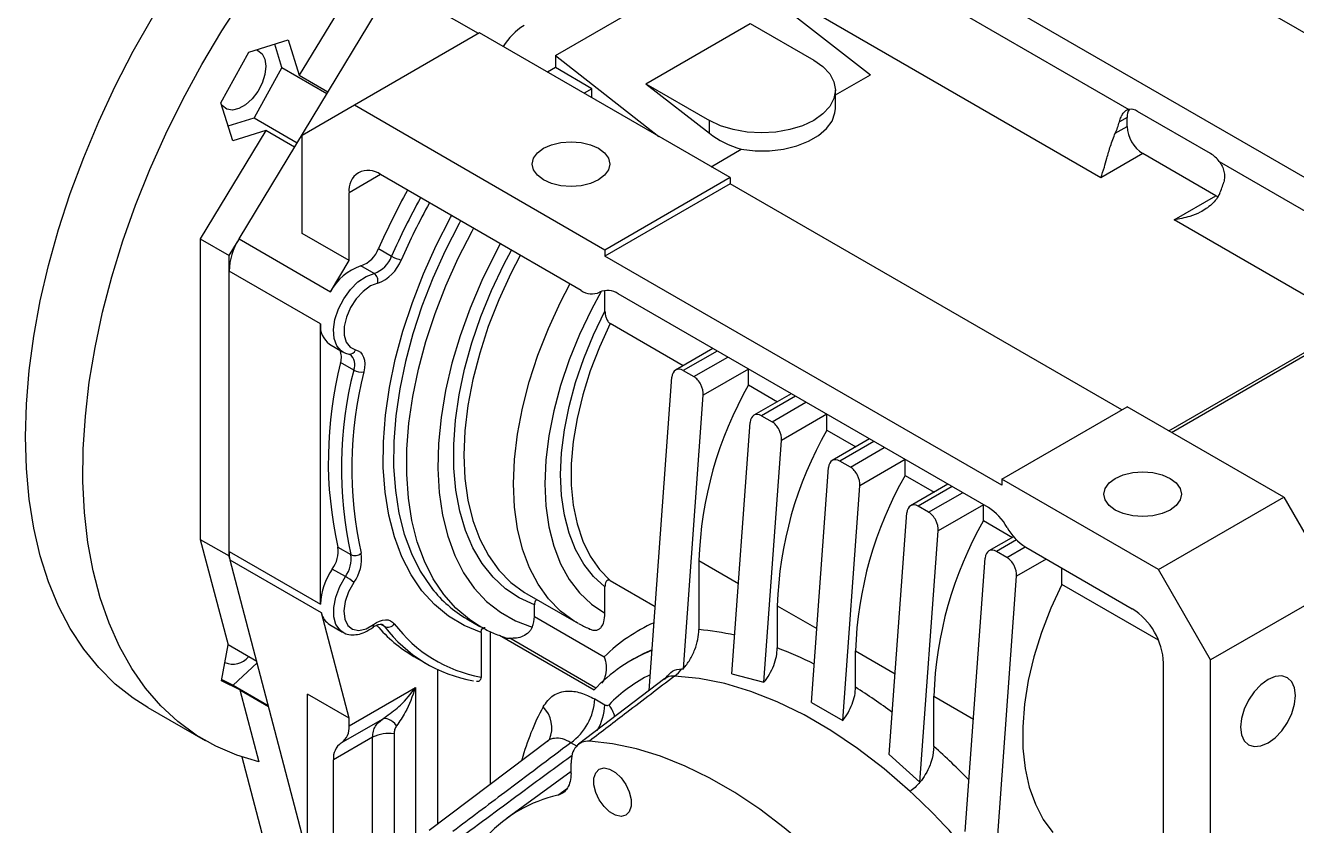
# Model space of a CAD drawing. Header units: millimetres. Extents: x 41 to 1868, y -696 to 319.
# Drawn here: x 86.78 to 95.39, y 230.29 to 235.71 of the extents above; entities that cross this region are included whole.
import ezdxf

# ---------------------------------------------------------------- set-up
doc = ezdxf.new("R2010")
doc.units = ezdxf.units.MM

msp = doc.modelspace()

# ---------------------------------------------------------------- linework, layer by layer
at = {"color": 7, "linetype": 'Continuous', "lineweight": 25}
for p, q in [((91.9271, 236.4861), (94.255, 235.1423)), ((89.1394, 236.2035), (88.6377, 235.3737)), ((97.036, 234.7411), (94.3843, 236.2719)), ((90.3715, 235.5064), (91.5029, 236.1596)), ((91.5029, 236.1596), (92.5054, 235.3767)), ((94.0661, 234.6798), (91.6796, 236.0575)), ((88.2293, 234.2651), (89.2722, 235.9899)), ((96.2228, 234.2308), (93.5358, 235.782)), ((90.9846, 235.3157), (91.6917, 235.7239)), ((91.6917, 235.7239), (92.1216, 235.4758)), ((88.2947, 235.5287), (88.5632, 235.6121)), ((88.5632, 235.6121), (88.6377, 235.3737)), ((89.8588, 235.6596), (89.0103, 235.1697)), ((91.5559, 234.6799), (89.8588, 235.6596)), ((88.1068, 235.1875), (88.2947, 235.5287)), ((88.52, 235.4258), (88.4708, 235.5834)), ((90.3715, 235.5064), (91.0729, 234.9587)), ((90.3715, 235.5064), (90.3715, 235.4248)), ((88.52, 235.4258), (88.3321, 235.0845)), ((88.52, 235.4258), (88.8247, 235.2499)), ((88.6377, 235.3737), (88.8319, 235.2616)), ((90.3715, 235.4248), (90.3185, 235.3942)), ((90.619, 235.2819), (90.3715, 235.4248)), ((92.268, 235.2396), (92.5054, 235.3767)), ((90.619, 235.2819), (90.566, 235.2513)), ((90.619, 235.2207), (90.619, 235.2819)), ((90.9846, 235.3157), (91.4145, 234.9801)), ((90.9846, 235.3157), (91.4145, 235.0676)), ((92.268, 235.1492), (92.268, 235.2717)), ((88.1873, 234.9297), (88.1068, 235.1875)), ((88.156, 235.0298), (88.3321, 235.0845)), ((88.3321, 235.0845), (88.6232, 234.9165)), ((89.0103, 235.1697), (88.6568, 234.9656)), ((90.7074, 234.19), (89.0103, 235.1697)), ((94.2429, 235.088), (94.1912, 235.0582)), ((94.2429, 235.0268), (94.2429, 235.088)), ((94.8086, 234.8431), (94.3136, 235.1289)), ((88.4114, 234.9993), (87.9673, 234.2648)), ((88.4114, 234.9993), (88.1873, 234.9297)), ((88.6055, 234.8872), (88.4114, 234.9993)), ((91.4145, 234.9801), (91.4145, 235.0676)), ((94.1632, 234.9807), (94.2429, 235.0268)), ((88.6568, 234.3016), (88.6568, 234.9656)), ((91.4272, 234.7542), (91.6307, 234.8717)), ((94.349, 234.8431), (94.0661, 234.6798)), ((94.8439, 234.5573), (94.349, 234.8431)), ((94.8672, 234.7889), (97.1067, 233.496)), ((90.5453, 233.9161), (89.1871, 234.7002)), ((91.5559, 234.6799), (90.7074, 234.19)), ((91.5559, 234.6799), (91.5559, 234.6391)), ((88.975, 234.1179), (88.975, 234.5777)), ((91.5559, 234.6391), (90.7074, 234.1492)), ((94.2075, 233.1083), (91.5559, 234.6391)), ((94.5611, 234.394), (94.8439, 234.5573)), ((94.8586, 234.55), (94.8439, 234.5573)), ((97.1067, 232.9245), (94.5611, 234.394)), ((87.9673, 234.2648), (87.9673, 232.2308)), ((87.9673, 234.2648), (88.1618, 234.1526)), ((88.1618, 234.1526), (88.2183, 234.2461)), ((88.2293, 234.2651), (88.848, 233.9079)), ((88.975, 234.1179), (88.6568, 234.3016)), ((88.1618, 232.1186), (88.1618, 234.1526)), ((89.1744, 234.1995), (89.2628, 234.1485)), ((90.7074, 234.19), (90.7074, 234.1492)), ((93.3944, 232.598), (90.7074, 234.1492)), ((88.848, 233.9079), (88.975, 234.1179)), ((89.1437, 234.0314), (89.0553, 234.0824)), ((88.7805, 233.6898), (88.1618, 234.0469)), ((88.1618, 232.1485), (88.1618, 234.0469)), ((90.7074, 233.776), (90.7074, 233.9163)), ((93.3039, 232.4461), (90.7978, 233.8928)), ((88.7805, 231.7913), (88.7805, 233.6898)), ((91.2367, 233.4067), (90.7427, 233.6918)), ((88.8426, 233.5524), (88.931, 233.5014)), ((94.5258, 232.9654), (95.551, 233.5572)), ((94.5435, 232.9552), (95.551, 233.5368)), ((91.4384, 233.5231), (91.1859, 233.3773)), ((89.006, 233.3769), (88.9176, 233.4279)), ((91.2377, 233.3734), (91.3084, 233.3326)), ((91.6796, 233.3836), (91.3729, 233.2066)), ((91.6796, 233.2761), (91.6796, 233.3836)), ((91.0068, 231.2071), (91.1608, 233.329)), ((91.2385, 231.3552), (91.3729, 233.2066)), ((91.6796, 233.2761), (91.8754, 233.1631)), ((91.9687, 233.2169), (91.7162, 233.0712)), ((93.3944, 232.6389), (94.2429, 233.1287)), ((95.3036, 232.5164), (94.2429, 233.1287)), ((91.5676, 231.3213), (91.6911, 233.0229)), ((91.768, 233.0673), (91.8387, 233.0265)), ((92.21, 233.0775), (91.9033, 232.9004)), ((92.21, 232.97), (92.21, 233.0775)), ((92.21, 232.97), (92.4058, 232.8569)), ((91.7844, 231.2631), (91.9033, 232.9004)), ((92.499, 232.9108), (92.2465, 232.765)), ((92.3691, 232.7203), (92.2984, 232.7611)), ((92.7403, 232.7713), (92.4336, 232.5943)), ((92.7403, 232.6638), (92.7403, 232.7713)), ((92.106, 231.1267), (92.2215, 232.7167)), ((92.3182, 231.0042), (92.4336, 232.5943)), ((92.7403, 232.6638), (92.9361, 232.5508)), ((93.0293, 232.6046), (92.7769, 232.4589)), ((93.3944, 232.6389), (93.3944, 232.598)), ((94.455, 232.0266), (93.3944, 232.6389)), ((94.455, 232.0266), (95.3036, 232.5164)), ((95.3036, 232.5164), (95.6571, 231.904)), ((92.8994, 232.4141), (92.8287, 232.455)), ((93.2706, 232.4652), (92.9639, 232.2881)), ((93.2706, 232.3577), (93.2706, 232.4652)), ((92.6329, 230.7732), (92.7518, 232.4106)), ((93.2706, 232.3577), (93.4664, 232.2446)), ((92.8404, 230.5866), (92.9639, 232.2881)), ((93.474, 232.249), (93.3072, 232.1527)), ((87.9673, 232.2308), (88.1553, 231.5158)), ((87.9673, 232.2308), (88.1618, 232.1186)), ((88.898, 232.1785), (88.9864, 232.1275)), ((93.5564, 232.1779), (94.2783, 231.7612)), ((88.1618, 232.1485), (88.7805, 231.7913)), ((88.1658, 232.1031), (88.1618, 232.1186)), ((88.7875, 231.7329), (88.1688, 232.0901)), ((88.6921, 230.1008), (88.1688, 232.0901)), ((91.3438, 232.0874), (91.3438, 231.62)), ((93.1477, 230.253), (93.2821, 232.1044)), ((93.4297, 232.108), (93.359, 232.1488)), ((88.9495, 231.9791), (88.8612, 232.0301)), ((93.801, 231.9264), (93.801, 232.0367)), ((94.8086, 231.4142), (94.455, 232.0266)), ((90.7074, 231.7306), (90.7074, 231.9091)), ((90.7427, 231.9525), (91.0481, 231.7762)), ((93.321, 229.5957), (93.4943, 231.982)), ((94.4555, 231.5485), (93.801, 231.9264)), ((95.6571, 231.904), (94.8086, 231.4142)), ((90.1774, 231.8632), (90.5133, 231.6693)), ((88.975, 231.0204), (88.7875, 231.7329)), ((90.2301, 231.7096), (90.2301, 231.7878)), ((91.8741, 231.7812), (91.8741, 231.4954)), ((88.8426, 231.6539), (88.931, 231.6029)), ((89.7726, 231.6927), (89.861, 231.6417)), ((90.2301, 231.7096), (90.703, 231.4366)), ((90.5265, 231.6618), (90.5133, 231.6693)), ((89.8684, 231.6002), (89.8684, 231.2988)), ((89.9923, 231.5815), (90.6334, 231.2114)), ((88.1117, 231.2728), (88.1553, 231.5158)), ((88.3493, 231.4038), (88.1553, 231.5158)), ((92.4044, 231.2295), (92.4044, 231.4751)), ((88.1895, 231.2435), (88.3518, 231.3945)), ((89.4135, 231.4381), (89.5019, 231.3871)), ((90.9033, 231.4216), (90.8856, 231.4114)), ((94.4904, 228.6617), (94.4904, 231.3937)), ((94.8086, 228.2909), (94.8086, 231.4142)), ((91.5676, 231.3213), (91.7844, 231.2631)), ((88.2355, 231.211), (88.1117, 231.2728)), ((88.1133, 231.2816), (88.1895, 231.2435)), ((88.1895, 231.2435), (88.4277, 231.106)), ((88.2355, 231.211), (88.3635, 230.7239)), ((88.2355, 231.211), (88.4295, 231.0989)), ((88.975, 230.9679), (89.424, 231.2271)), ((91.1137, 231.2883), (90.5288, 230.8442)), ((91.1202, 231.296), (91.1127, 231.2874)), ((88.6921, 227.9841), (88.6921, 231.1837)), ((88.975, 231.0204), (88.6921, 231.1837)), ((90.638, 231.1506), (90.7064, 231.1111)), ((92.106, 231.1267), (92.3182, 231.0042)), ((92.9348, 230.8285), (92.9348, 231.1689)), ((87.6115, 231.0928), (88.0004, 230.8683)), ((88.9219, 230.8527), (89.2012, 231.014)), ((88.975, 230.9679), (88.975, 231.0204)), ((89.2012, 231.014), (89.2271, 231.0341)), ((89.1342, 230.8907), (88.8689, 230.7376)), ((89.1342, 228.1397), (89.1342, 230.8907)), ((89.2791, 230.9131), (89.2791, 228.1621)), ((90.3252, 230.8683), (89.5176, 230.2603)), ((90.3313, 230.8765), (90.3196, 230.864)), ((88.6921, 229.0748), (88.25, 230.7564)), ((88.8689, 227.9866), (88.8689, 230.7376)), ((90.4776, 230.6462), (90.4776, 230.7145)), ((92.6329, 230.7732), (92.8404, 230.5866)), ((90.4776, 230.6583), (90.0455, 230.343))]:
    msp.add_line(p, q, dxfattribs=at)
at = {"color": 8, "linetype": 'Continuous', "lineweight": 25}
for p, q in [((89.8517, 235.6554), (89.2722, 235.9899)), ((89.1871, 234.7002), (88.975, 234.5777)), ((91.4676, 233.5062), (91.2377, 233.3734)), ((91.3084, 233.3326), (91.5384, 233.4654)), ((91.998, 233.2), (91.768, 233.0673)), ((91.8387, 233.0265), (92.0687, 233.1592)), ((92.5283, 232.8939), (92.2984, 232.7611)), ((92.3691, 232.7203), (92.599, 232.853)), ((93.0586, 232.5877), (92.8287, 232.455)), ((92.8994, 232.4141), (93.1293, 232.5469)), ((93.4942, 232.2268), (93.359, 232.1488)), ((93.4297, 232.108), (93.5536, 232.1795)), ((91.3438, 232.0874), (91.612, 231.9326)), ((93.695, 232.0979), (93.4943, 231.982)), ((91.8741, 231.7812), (92.1423, 231.6264)), ((89.2154, 231.6406), (89.1885, 231.6561)), ((89.9295, 231.6066), (89.9295, 230.5704)), ((90.646, 231.2245), (90.0632, 231.5609)), ((92.4044, 231.4751), (92.6726, 231.3202)), ((89.576, 230.3043), (89.576, 231.3487)), ((89.424, 231.2271), (89.424, 230.0801)), ((92.9348, 231.1689), (93.203, 231.0141)), ((90.5171, 230.8307), (90.4766, 230.8541)), ((90.3874, 230.4983), (90.453, 230.547))]:
    msp.add_line(p, q, dxfattribs=at)
at = {"color": 7, "linetype": 'Continuous', "lineweight": 25, "flags": 128}
for points in [[(88.3635, 230.7239), (88.214, 230.7689), (88.0723, 230.8297), (87.9392, 230.9059), (87.8152, 230.9972), (87.7008, 231.1033), (87.5965, 231.2235), (87.5029, 231.3575), (87.4202, 231.5047), (87.349, 231.6643), (87.2894, 231.8356), (87.2418, 232.018), (87.2064, 232.2106), (87.1833, 232.4126), (87.1726, 232.623), (87.1744, 232.841), (87.1887, 233.0656), (87.2154, 233.2957), (87.2543, 233.5304), (87.3054, 233.7687), (87.3684, 234.0094), (87.443, 234.2516), (87.5288, 234.4941), (87.6256, 234.7359), (87.7328, 234.976), (87.8501, 235.2132), (87.9768, 235.4465), (88.1124, 235.6749), (88.2564, 235.8974)], [(86.7829, 232.9242), (86.7892, 233.146), (86.8082, 233.3741), (86.8396, 233.6075), (86.8834, 233.8451), (86.9394, 234.0859), (87.0074, 234.3289), (87.0869, 234.5728), (87.1778, 234.8166), (87.2795, 235.0593), (87.3916, 235.2998), (87.5136, 235.5369), (87.645, 235.7697)], [(88.3461, 235.5447), (88.3557, 235.5413), (88.3854, 235.5189), (88.4042, 235.4822), (88.4106, 235.4342), (88.4042, 235.3787), (88.3854, 235.3203), (88.3557, 235.2636), (88.3176, 235.2134), (88.2742, 235.1736), (88.2289, 235.1474), (88.1854, 235.1371), (88.1473, 235.1434), (88.1177, 235.1658), (88.1103, 235.1763)], [(92.1216, 235.4758), (92.1838, 235.4321), (92.23, 235.3822), (92.2584, 235.328), (92.268, 235.2717), (92.2584, 235.2154), (92.23, 235.1612), (92.1838, 235.1113), (92.1216, 235.0676), (92.0458, 235.0317), (91.9594, 235.005), (91.8656, 234.9886), (91.768, 234.9831), (91.6705, 234.9886), (91.5767, 235.005), (91.4902, 235.0317), (91.4145, 235.0676)], [(91.6307, 234.8717), (91.7256, 234.8616), (91.8222, 234.8623), (91.9167, 234.8736), (92.0057, 234.8953), (92.0858, 234.9264), (92.1541, 234.9658), (92.2079, 235.012), (92.2454, 235.0634), (92.2651, 235.118), (92.268, 235.1492)], [(90.2919, 234.6646), (90.2502, 234.696), (90.224, 234.7325), (90.2151, 234.7717), (90.224, 234.8109), (90.2502, 234.8475), (90.2919, 234.8789), (90.3463, 234.903), (90.4096, 234.9181), (90.4776, 234.9233), (90.5455, 234.9181), (90.6088, 234.903), (90.6632, 234.8789), (90.7049, 234.8475), (90.7311, 234.8109), (90.7401, 234.7717), (90.7311, 234.7325), (90.7049, 234.696), (90.6632, 234.6646), (90.6088, 234.6405), (90.5455, 234.6253), (90.4776, 234.6202), (90.4096, 234.6253), (90.3463, 234.6405), (90.2919, 234.6646)], [(89.1686, 233.966), (89.1189, 233.9464), (89.0691, 233.9102), (89.0231, 233.8603), (88.9846, 233.8007), (88.9567, 233.7363), (88.9418, 233.6723), (88.941, 233.6138), (88.9544, 233.5655), (88.9809, 233.5315), (89.0183, 233.5143)], [(90.7074, 231.9091), (90.6301, 231.9792), (90.5634, 232.0638), (90.5078, 232.162), (90.464, 232.2729), (90.4324, 232.3952), (90.4132, 232.5277), (90.4068, 232.6691), (90.4132, 232.8178), (90.4324, 232.9724), (90.464, 233.1313), (90.5078, 233.2927), (90.5634, 233.4551), (90.6301, 233.6168), (90.7074, 233.776)], [(90.7427, 233.6918), (90.6695, 233.5324), (90.6072, 233.371), (90.5566, 233.2096), (90.5181, 233.0499), (90.4922, 232.8935), (90.4792, 232.7423), (90.4792, 232.5978), (90.4922, 232.4615), (90.5181, 232.3351), (90.5566, 232.2198), (90.6072, 232.1168), (90.6695, 232.0274), (90.7427, 231.9525)], [(89.0183, 233.5143), (89.036, 233.5084), (89.0512, 233.4981), (89.0636, 233.4836), (89.0729, 233.4652), (89.0788, 233.4436), (89.0812, 233.4191), (89.08, 233.3924), (89.0752, 233.3643)], [(87.6115, 231.0928), (87.5136, 231.1552), (87.3916, 231.2514), (87.2795, 231.3624), (87.1778, 231.4877), (87.0869, 231.6266), (87.0074, 231.7787), (86.9394, 231.9432), (86.8834, 232.1193), (86.8396, 232.3064), (86.8082, 232.5034), (86.7892, 232.7097), (86.7829, 232.9242)], [(94.1633, 232.4297), (94.1216, 232.461), (94.0954, 232.4976), (94.0865, 232.5368), (94.0954, 232.576), (94.1216, 232.6126), (94.1633, 232.644), (94.2177, 232.668), (94.281, 232.6832), (94.349, 232.6883), (94.4169, 232.6832), (94.4802, 232.668), (94.5346, 232.644), (94.5763, 232.6126), (94.6025, 232.576), (94.6115, 232.5368), (94.6025, 232.4976), (94.5763, 232.461), (94.5346, 232.4297), (94.4802, 232.4056), (94.4169, 232.3904), (94.349, 232.3853), (94.281, 232.3904), (94.2177, 232.4056), (94.1633, 232.4297)], [(89.0068, 231.9393), (88.9717, 231.8761), (88.9487, 231.8101), (88.9397, 231.7468), (88.9455, 231.6915), (88.9656, 231.6488), (88.9983, 231.6223), (89.0408, 231.6142), (89.0897, 231.6251), (89.1409, 231.6543)], [(93.801, 231.9264), (93.7266, 231.7643), (93.6636, 231.6004), (93.6127, 231.4364), (93.5743, 231.2743), (93.5489, 231.1157), (93.5369, 230.9626), (93.5382, 230.8165), (93.553, 230.6792), (93.5811, 230.5522), (93.6221, 230.4369), (93.6756, 230.3346), (93.741, 230.2464)], [(89.1409, 231.6543), (89.1613, 231.6677), (89.1817, 231.6776), (89.2016, 231.6839), (89.2207, 231.6864), (89.2385, 231.6851), (89.2547, 231.68), (89.269, 231.6713), (89.2809, 231.659)], [(92.7734, 230.5242), (92.5971, 230.6767), (92.418, 230.8145), (92.237, 230.9366), (92.0553, 231.0423), (91.8742, 231.1309), (91.6948, 231.2018), (91.5182, 231.2546), (91.3456, 231.2889), (91.1781, 231.3045)], [(95.1975, 231.2815), (95.1495, 231.2464), (95.1047, 231.1992), (95.0662, 231.1429), (95.0367, 231.0815), (95.0182, 231.0191), (95.0119, 230.96), (95.0182, 230.9081), (95.0367, 230.8671), (95.0662, 230.8398), (95.1047, 230.8279), (95.1495, 230.8323), (95.1975, 230.8528), (95.2455, 230.8878), (95.2903, 230.9351), (95.3287, 230.9913), (95.3582, 231.0527), (95.3768, 231.1151), (95.3831, 231.1743), (95.3768, 231.2261), (95.3582, 231.2671), (95.3287, 231.2944), (95.2903, 231.3063), (95.2455, 231.3019), (95.1975, 231.2815)], [(89.2967, 230.9694), (89.2835, 230.9832), (89.2701, 230.9951), (89.2569, 231.0047), (89.244, 231.0119), (89.2318, 231.0164), (89.2204, 231.0183), (89.2102, 231.0175), (89.2012, 231.014)], [(92.4029, 229.8259), (92.2465, 229.9886), (92.0858, 230.1398), (91.9217, 230.2787), (91.7551, 230.4044), (91.5871, 230.5163), (91.4186, 230.6135), (91.2506, 230.6957), (91.084, 230.7623), (90.9199, 230.8129), (90.7592, 230.8472), (90.6028, 230.8651)], [(90.6689, 230.4673), (90.6455, 230.5179), (90.6332, 230.5687), (90.6332, 230.6146), (90.6455, 230.6512), (90.6689, 230.6748), (90.701, 230.6832), (90.7388, 230.6756), (90.7786, 230.6527), (90.8164, 230.6166), (90.8486, 230.5711), (90.8719, 230.5205), (90.8842, 230.4697), (90.8842, 230.4238), (90.8719, 230.3872), (90.8486, 230.3636), (90.8164, 230.3552), (90.7786, 230.3628), (90.7388, 230.3858), (90.701, 230.4218), (90.6689, 230.4673)]]:
    msp.add_lwpolyline(points, dxfattribs=at)
at = {"color": 8, "linetype": 'Continuous', "lineweight": 25, "flags": 128}
for points in [[(89.8684, 231.6002), (89.7542, 231.6472), (89.6489, 231.7104), (89.5533, 231.7893), (89.4682, 231.8832), (89.3941, 231.9915), (89.3316, 232.1134), (89.2812, 232.2479), (89.2433, 232.394), (89.2182, 232.5507), (89.206, 232.7167), (89.2068, 232.8908), (89.2207, 233.0717), (89.2475, 233.258), (89.2871, 233.4483), (89.339, 233.6413), (89.403, 233.8353), (89.4786, 234.029), (89.5651, 234.221), (89.662, 234.4097), (89.6688, 234.4221)], [(89.7292, 234.3873), (89.7192, 234.369), (89.6254, 234.1855), (89.5416, 233.9988), (89.4684, 233.8105), (89.4064, 233.6219), (89.356, 233.4344), (89.3175, 233.2494), (89.2914, 233.0683), (89.2777, 232.8924), (89.2765, 232.723), (89.288, 232.5614), (89.3119, 232.4087), (89.3481, 232.2662), (89.3964, 232.1348), (89.4564, 232.0155), (89.5276, 231.9093), (89.5362, 231.8983)], [(89.8584, 231.6432), (89.79, 231.6879), (89.698, 231.7658), (89.616, 231.8582), (89.5448, 231.9645), (89.4848, 232.0837), (89.4365, 232.2151), (89.4003, 232.3577), (89.3764, 232.5103), (89.3649, 232.672), (89.3661, 232.8414), (89.3798, 233.0173), (89.4059, 233.1984), (89.4444, 233.3834), (89.4948, 233.5709), (89.5568, 233.7595), (89.63, 233.9478), (89.7138, 234.1344), (89.8076, 234.318), (89.8176, 234.3362)], [(89.9987, 234.2317), (89.9639, 234.1667), (89.8741, 233.9832), (89.795, 233.7971), (89.7273, 233.6097), (89.6716, 233.4228), (89.6283, 233.2379), (89.5978, 233.0564), (89.5804, 232.88), (89.5762, 232.71), (89.5852, 232.548), (89.6074, 232.3952), (89.6426, 232.2529), (89.6905, 232.1223), (89.7506, 232.0045), (89.8225, 231.9005), (89.9057, 231.8111), (89.9993, 231.737), (90.1026, 231.679), (90.2148, 231.6374)], [(90.2301, 231.7878), (90.1272, 231.8345), (90.0334, 231.897), (89.9493, 231.9747), (89.8757, 232.0669), (89.8132, 232.1728), (89.7625, 232.2915), (89.7238, 232.4221), (89.6976, 232.5633), (89.6841, 232.714), (89.6833, 232.8728), (89.6954, 233.0384), (89.7201, 233.2093), (89.7573, 233.3841), (89.8067, 233.5613), (89.8678, 233.7393), (89.9401, 233.9167), (90.023, 234.0918), (90.0738, 234.1884)], [(90.1342, 234.1535), (90.0701, 234.0301), (89.9882, 233.8522), (89.9176, 233.6722), (89.859, 233.492), (89.8128, 233.3131), (89.7795, 233.1372), (89.7594, 232.966), (89.7528, 232.801), (89.7596, 232.6438), (89.7797, 232.4959), (89.8131, 232.3585), (89.8594, 232.2331), (89.9182, 232.1207), (89.9889, 232.0224), (90.0708, 231.9391), (90.1633, 231.8715), (90.1774, 231.8632)], [(88.9286, 233.5029), (88.922, 233.5073), (88.8913, 233.5421), (88.8733, 233.5916), (88.8692, 233.6524), (88.8793, 233.7205), (88.9029, 233.7913), (88.9383, 233.8601), (88.9834, 233.9223), (89.035, 233.9737), (89.0896, 234.0109), (89.1437, 234.0314)], [(90.5133, 231.6693), (90.4992, 231.6776), (90.4067, 231.7452), (90.3248, 231.8285), (90.2541, 231.9268), (90.1953, 232.0392), (90.149, 232.1647), (90.1156, 232.302), (90.0954, 232.4499), (90.0886, 232.6071), (90.0953, 232.7721), (90.1154, 232.9433), (90.1487, 233.1192), (90.1948, 233.2981), (90.2535, 233.4783), (90.3241, 233.6583), (90.4059, 233.8362), (90.47, 233.9596)], [(90.6814, 233.9095), (90.616, 233.7883), (90.5349, 233.6181), (90.4649, 233.4456), (90.4066, 233.2724), (90.3606, 233.1004), (90.3275, 232.9311), (90.3075, 232.7664), (90.3008, 232.6079), (90.3075, 232.457), (90.3275, 232.3154), (90.3606, 232.1844), (90.4066, 232.0654), (90.4649, 231.9596), (90.5349, 231.8679), (90.616, 231.7913), (90.7074, 231.7306)], [(88.9312, 231.6028), (88.9141, 231.6152), (88.8859, 231.6539), (88.871, 231.7067), (88.8704, 231.7701), (88.884, 231.8398), (88.911, 231.9111), (88.9495, 231.9791)], [(89.2154, 231.6406), (89.2065, 231.6498), (89.1995, 231.6545)], [(91.0268, 231.4828), (90.9715, 231.4578), (90.9033, 231.4216)]]:
    msp.add_lwpolyline(points, dxfattribs=at)
at = {"color": 7, "linetype": 'Continuous', "lineweight": 25}
for centre, radius, start, end in [((90.3838, 235.3488), 0.4257, 121.81285, 149.10604), ((94.332, 235.0924), 0.0892, 145.58477, 182.82151), ((94.2659, 235.0555), 0.0875, 56.98987, 97.20109), ((93.6588, 235.2073), 0.5529, 335.80814, 344.35132), ((94.4732, 235.0373), 0.2305, 182.60548, 237.39452), ((94.7042, 234.6716), 0.2008, 35.74353, 58.6903), ((89.1043, 234.5987), 0.131, 50.79671, 189.21404), ((93.561, 232.2748), 4.7902, 151.03391, 156.30917), ((94.3659, 234.7991), 0.5529, 335.80814, 344.35132), ((88.599, 234.0312), 0.4375, 147.68235, 177.93746), ((88.9893, 234.2687), 0.1976, 289.50372, 339.49971), ((89.0777, 234.2177), 0.1976, 289.50372, 339.49971), ((89.3923, 234.3731), 0.2593, 240.02815, 255.50277), ((89.1683, 233.7378), 0.3627, 108.15512, 152.03079), ((89.0806, 234.2143), 0.2635, 289.50372, 339.49971), ((89.1083, 233.9805), 0.062, 346.47469, 55.20475), ((90.6183, 234.0175), 0.1249, 234.23795, 295.22761), ((90.7248, 233.7915), 0.1249, 54.23795, 115.22761), ((88.933, 233.676), 0.1531, 174.84851, 233.83931), ((88.8019, 233.4625), 0.1208, 343.36091, 24.40091), ((91.5205, 232.7622), 2.6866, 165.65426, 192.54863), ((91.6089, 232.7112), 2.6866, 165.65426, 192.54863), ((91.6316, 232.7105), 2.6387, 165.65426, 192.54863), ((89.0591, 233.472), 0.1089, 240.81117, 278.48945), ((93.9041, 232.0058), 2.5617, 150.27057, 178.17412), ((94.4345, 231.6996), 2.5617, 150.27057, 178.17412), ((94.9648, 231.3935), 2.5617, 150.27057, 178.17412), ((93.1123, 232.1393), 0.3618, 28.52003, 58.01474), ((95.4951, 231.0873), 2.5617, 150.27057, 178.17412), ((93.748, 232.4847), 0.3618, 208.52003, 238.01474), ((88.7027, 232.1483), 0.1976, 323.28647, 8.80816), ((88.3921, 232.1465), 0.2303, 179.50602, 194.18596), ((88.7911, 232.0972), 0.1976, 323.28647, 8.80816), ((89.0139, 232.185), 0.0638, 244.4975, 311.33338), ((88.7956, 232.0968), 0.2635, 323.28647, 8.80816), ((89.2274, 231.7734), 0.4472, 144.96947, 177.70464), ((88.7417, 231.6189), 0.4159, 50.39105, 60.01009), ((90.1921, 232.4139), 0.8343, 218.16378, 239.81245), ((88.9082, 231.7585), 0.1234, 191.97449, 237.88993), ((94.0298, 231.3728), 0.461, 2.60548, 57.39452), ((89.9008, 232.2762), 0.9694, 220.34031, 239.82601), ((89.2371, 231.6895), 0.0534, 246.1309, 325.2091), ((90.0333, 232.2268), 0.9426, 217.04385, 259.92415), ((90.033, 231.7136), 0.1971, 337.26352, 358.8275), ((89.9816, 232.2189), 0.9599, 217.04642, 260.15478), ((91.436, 230.4578), 1.1009, 111.83123, 136.80276), ((88.1888, 231.5196), 0.1337, 245.84536, 321.40886), ((91.0512, 231.4788), 0.2156, 306.05225, 324.97236), ((90.25, 231.1696), 0.3885, 305.68924, 357.19888), ((88.8506, 230.9554), 0.1249, 304.78449, 5.76428), ((89.24, 230.6862), 0.2303, 80.2289, 117.35717), ((88.9932, 230.7501), 0.1249, 124.78449, 185.76428), ((89.644, 227.113), 4.6292, 41.78196, 47.46703), ((90.5944, 229.5887), 0.9329, 102.81919, 137.19156)]:
    msp.add_arc(centre, radius, start, end, dxfattribs=at)
at = {"color": 8, "linetype": 'Continuous', "lineweight": 25}
for centre, radius, start, end in [((93.6469, 232.225), 4.7874, 151.03237, 156.31071), ((93.6329, 232.2331), 4.7016, 151.05129, 156.31088), ((88.9785, 233.5271), 0.0417, 263.02199, 342.21813), ((88.922, 233.4126), 0.0913, 336.97206, 50.87997), ((89.1214, 231.6491), 0.0201, 313.29684, 14.8506), ((91.5067, 230.6209), 1.1451, 114.04574, 134.5776), ((91.1802, 229.7897), 1.8376, 77.22513, 84.89335), ((90.9249, 228.9687), 2.6991, 63.60375, 69.41131), ((91.4835, 230.376), 1.0494, 116.54278, 135.51029), ((90.4087, 228.0577), 3.7474, 53.1976, 57.82166), ((91.9104, 230.2382), 1.8358, 152.1074, 164.18724), ((90.1511, 230.9555), 0.1968, 336.4312, 45.95522), ((90.344, 231.124), 0.3627, 329.05894, 357.95643), ((90.5068, 230.9483), 0.2804, 16.7294, 35.55656), ((89.7484, 227.2488), 4.7924, 44.39028, 48.32723)]:
    msp.add_arc(centre, radius, start, end, dxfattribs=at)
at = {"color": 7, "linetype": 'Continuous', "lineweight": 25}
for centre, major_axis, ratio, start_param, end_param in [((91.768, 235.1842), (0.4962, -0.0923), 0.666476, 4.050316, 4.557412), ((91.2315, 233.2882), (-0.0427, 0.0906), 0.625261, 5.549821, 7.120617), ((91.3022, 233.2474), (-0.0427, 0.0906), 0.625261, 3.979024, 5.549821), ((91.7618, 232.9821), (-0.0427, 0.0906), 0.625261, 5.549821, 7.120617), ((91.8325, 232.9412), (-0.0427, 0.0906), 0.625261, 3.979024, 5.549821), ((92.2922, 232.6759), (-0.0427, 0.0906), 0.625261, 5.549821, 7.120617), ((92.3629, 232.6351), (-0.0427, 0.0906), 0.625261, 3.979024, 5.549821), ((92.8225, 232.3697), (-0.0427, 0.0906), 0.625261, 5.549821, 7.120617), ((92.8932, 232.3289), (-0.0427, 0.0906), 0.625261, 3.979024, 5.549821), ((93.3528, 232.0636), (-0.0427, 0.0906), 0.625261, 5.549821, 7.120617), ((93.4235, 232.0228), (-0.0427, 0.0906), 0.625261, 3.979024, 5.549821)]:
    msp.add_ellipse(centre, major_axis=major_axis, ratio=ratio, start_param=start_param, end_param=end_param, dxfattribs=at)
for points, knots in [([(94.1912, 235.0582), (94.1947, 235.0694), (94.2016, 235.0915), (94.2163, 235.1171), (94.2336, 235.1355), (94.2479, 235.14), (94.255, 235.1423)], [0, 0, 0, 0, 0.253043, 0.50034, 0.750037, 1, 1, 1, 1]), ([(94.0661, 234.6798), (94.0738, 234.7024), (94.0868, 234.7407), (94.1071, 234.8147), (94.1257, 234.8796), (94.1453, 234.9384), (94.1574, 234.967), (94.1632, 234.9807)], [0, 0, 0, 0, 0.294783, 0.499372, 0.75026, 0.879947, 1, 1, 1, 1]), ([(94.8672, 234.7889), (94.8742, 234.7785), (94.8881, 234.7577), (94.9006, 234.7219), (94.9054, 234.685), (94.9007, 234.6617), (94.8983, 234.65)], [0, 0, 0, 0, 0.250355, 0.500317, 0.750004, 1, 1, 1, 1]), ([(94.8703, 234.5725), (94.8633, 234.5594), (94.8489, 234.5322), (94.8062, 234.4867), (94.7449, 234.4465), (94.6579, 234.411), (94.597, 234.4004), (94.5611, 234.394)], [0, 0, 0, 0, 0.120032, 0.249739, 0.500627, 0.705186, 1, 1, 1, 1]), ([(90.7074, 233.776), (90.7077, 233.7689), (90.7085, 233.7547), (90.7145, 233.7315), (90.7235, 233.7121), (90.7337, 233.6983), (90.7397, 233.694), (90.7427, 233.6918)], [0, 0, 0, 0, 0.249556, 0.499413, 0.748932, 0.874504, 1, 1, 1, 1]), ([(88.9288, 233.505), (88.9331, 233.5016), (88.9461, 233.4915), (88.9625, 233.488), (88.9735, 233.4856)], [0, 0, 0, 0, 0.331145, 1, 1, 1, 1]), ([(88.9735, 233.4856), (88.9751, 233.4854), (88.9774, 233.4851), (88.979, 233.4834), (88.9795, 233.4829)], [0, 0, 0, 0, 0.73545, 1, 1, 1, 1]), ([(90.7427, 231.9525), (90.7397, 231.9538), (90.7337, 231.9564), (90.7235, 231.9545), (90.7145, 231.9454), (90.7085, 231.9292), (90.7077, 231.9158), (90.7074, 231.9091)], [0, 0, 0, 0, 0.125507, 0.251028, 0.500666, 0.7503, 1, 1, 1, 1]), ([(90.2471, 231.823), (90.2461, 231.8227), (90.2429, 231.8217), (90.2371, 231.8164), (90.2313, 231.8056), (90.2305, 231.7937), (90.2301, 231.7878)], [0, 0, 0, 0, 0.086349, 0.274101, 0.636954, 1, 1, 1, 1]), ([(90.6013, 231.6265), (90.6091, 231.6228), (90.6254, 231.615), (90.6475, 231.6147), (90.6672, 231.6219), (90.6865, 231.6395), (90.7033, 231.6738), (90.7059, 231.7103), (90.7074, 231.7306)], [0, 0, 0, 0, 0.119684, 0.248295, 0.371544, 0.50091, 0.722973, 1, 1, 1, 1]), ([(89.1352, 231.6345), (89.1405, 231.6381), (89.1558, 231.6486), (89.1785, 231.657), (89.194, 231.6573), (89.1978, 231.6549), (89.1995, 231.6539)], [0, 0, 0, 0, 0.161566, 0.468261, 0.775596, 1, 1, 1, 1]), ([(89.8588, 231.6447), (89.8847, 231.6296), (89.9362, 231.5996), (89.9931, 231.5801), (90.0214, 231.5704)], [0, 0, 0, 0, 0.501717, 1, 1, 1, 1]), ([(90.5293, 231.6622), (90.5517, 231.6496), (90.5789, 231.6344), (90.608, 231.6229), (90.6131, 231.6209)], [0, 0, 0, 0, 0.825473, 1, 1, 1, 1]), ([(88.932, 231.6042), (88.9351, 231.6018), (88.9504, 231.5903), (88.9858, 231.5836), (89.0331, 231.5852), (89.084, 231.601), (89.1174, 231.6229), (89.1352, 231.6345)], [0, 0, 0, 0, 0.057024, 0.280886, 0.503287, 0.735995, 1, 1, 1, 1]), ([(89.8684, 231.6002), (89.8687, 231.605), (89.8694, 231.6138), (89.8749, 231.6248), (89.8837, 231.6327), (89.892, 231.6335), (89.8961, 231.6339)], [0, 0, 0, 0, 0.269159, 0.500038, 0.755662, 1, 1, 1, 1]), ([(90.0212, 231.5697), (90.0237, 231.5687), (90.0358, 231.5634), (90.0511, 231.562), (90.0632, 231.5609)], [0, 0, 0, 0, 0.206974, 1, 1, 1, 1]), ([(90.2148, 231.6374), (90.2117, 231.6309), (90.2055, 231.6178), (90.1859, 231.5946), (90.1535, 231.5733), (90.1087, 231.5603), (90.0784, 231.5607), (90.0632, 231.5609)], [0, 0, 0, 0, 0.120342, 0.242431, 0.500382, 0.750209, 1, 1, 1, 1]), ([(91.2385, 231.3552), (91.2538, 231.3745), (91.2848, 231.4139), (91.3174, 231.4838), (91.3398, 231.5549), (91.3424, 231.5983), (91.3438, 231.62)], [0, 0, 0, 0, 0.244737, 0.497958, 0.749179, 1, 1, 1, 1]), ([(91.7844, 231.2631), (91.7973, 231.2807), (91.8234, 231.3163), (91.8513, 231.3773), (91.8706, 231.439), (91.8729, 231.4767), (91.8741, 231.4954)], [0, 0, 0, 0, 0.247757, 0.499707, 0.75123, 1, 1, 1, 1]), ([(90.703, 231.4366), (90.7082, 231.4168), (90.7186, 231.3771), (90.7147, 231.3231), (90.7026, 231.2848), (90.6943, 231.2657), (90.6884, 231.2583), (90.688, 231.2579)], [0, 0, 0, 0, 0.329436, 0.658776, 0.830692, 0.98962, 1, 1, 1, 1]), ([(89.8684, 231.2988), (89.8678, 231.2932), (89.867, 231.2846), (89.8614, 231.2758), (89.8552, 231.2708), (89.8472, 231.2678), (89.8407, 231.2678), (89.8375, 231.2678)], [0, 0, 0, 0, 0.332244, 0.504065, 0.666416, 0.833156, 1, 1, 1, 1]), ([(91.1781, 231.3045), (91.0707, 231.2225), (90.8789, 231.0762), (90.6872, 230.9296), (90.6028, 230.8651)], [0, 0, 0, 0, 0.56, 1, 1, 1, 1]), ([(91.1213, 231.2949), (91.1348, 231.3116), (91.1627, 231.3463), (91.2055, 231.3521), (91.2277, 231.3551)], [0, 0, 0, 0, 0.480542, 1, 1, 1, 1]), ([(91.2277, 231.3551), (91.2298, 231.3551), (91.2334, 231.3551), (91.237, 231.3552), (91.2385, 231.3552)], [0, 0, 0, 0, 0.56, 1, 1, 1, 1]), ([(89.424, 231.2271), (89.4032, 231.169), (89.3693, 231.0737), (89.317, 230.9986), (89.2967, 230.9694)], [0, 0, 0, 0, 0.610177, 1, 1, 1, 1]), ([(92.3182, 231.0042), (92.3306, 231.0214), (92.3556, 231.0562), (92.3825, 231.1152), (92.4011, 231.1749), (92.4033, 231.2114), (92.4044, 231.2295)], [0, 0, 0, 0, 0.248405, 0.499981, 0.751485, 1, 1, 1, 1]), ([(90.2879, 231.097), (90.3089, 231.1257), (90.3507, 231.1831), (90.4439, 231.2086), (90.5417, 231.1981), (90.6058, 231.1664), (90.638, 231.1506)], [0, 0, 0, 0, 0.280904, 0.559974, 0.779275, 1, 1, 1, 1]), ([(90.7064, 231.1111), (90.7095, 231.1096), (90.7157, 231.1066), (90.7261, 231.1055), (90.7316, 231.1092), (90.7349, 231.1114)], [0, 0, 0, 0, 0.280422, 0.560548, 1, 1, 1, 1]), ([(89.1342, 230.8907), (89.1351, 230.9046), (89.137, 230.9319), (89.1548, 230.9779), (89.1828, 230.9997), (89.2012, 231.014)], [0, 0, 0, 0, 0.262038, 0.515993, 1, 1, 1, 1]), ([(89.2967, 230.9694), (89.2914, 230.9607), (89.2807, 230.9435), (89.2796, 230.9233), (89.2791, 230.9131)], [0, 0, 0, 0, 0.499213, 1, 1, 1, 1]), ([(90.4766, 230.8541), (90.3274, 230.7418), (90.061, 230.5415), (89.7949, 230.3409), (89.6778, 230.2526)], [0, 0, 0, 0, 0.56, 1, 1, 1, 1]), ([(90.6028, 230.8651), (90.5851, 230.8641), (90.5494, 230.8621), (90.5102, 230.8295), (90.4825, 230.7817), (90.4792, 230.7368), (90.4776, 230.7145)], [0, 0, 0, 0, 0.247605, 0.499996, 0.752341, 1, 1, 1, 1]), ([(92.9348, 230.8285), (92.9326, 230.8019), (92.9297, 230.767), (92.9166, 230.7244), (92.9033, 230.6876), (92.8804, 230.64), (92.853, 230.6034), (92.8404, 230.5866)], [0, 0, 0, 0, 0.334728, 0.439282, 0.501572, 0.770078, 1, 1, 1, 1]), ([(90.4776, 230.6462), (90.4764, 230.6274), (90.4741, 230.5897), (90.4549, 230.5458), (90.427, 230.5123), (90.4006, 230.503), (90.3874, 230.4983)], [0, 0, 0, 0, 0.248662, 0.499998, 0.751286, 1, 1, 1, 1]), ([(92.8404, 230.5866), (92.8296, 230.5743), (92.8083, 230.5501), (92.7849, 230.5327), (92.7734, 230.5242)], [0, 0, 0, 0, 0.508316, 1, 1, 1, 1])]:
    msp.add_open_spline(points, degree=3, knots=knots, dxfattribs=at)
at = {"color": 8, "linetype": 'Continuous', "lineweight": 25}
for points, knots in [([(91.1781, 231.3045), (91.1609, 231.3045), (91.1356, 231.3045), (91.1176, 231.2883), (91.1117, 231.283)], [0, 0, 0, 0, 0.676713, 1, 1, 1, 1]), ([(89.2271, 231.0341), (89.2603, 231.0576), (89.3358, 231.1111), (89.3923, 231.1855), (89.424, 231.2271)], [0, 0, 0, 0, 0.439363, 1, 1, 1, 1]), ([(90.4766, 230.8541), (90.4574, 230.8643), (90.4192, 230.8847), (90.3659, 230.8857), (90.3317, 230.8776), (90.3198, 230.8638), (90.3194, 230.8634)], [0, 0, 0, 0, 0.330506, 0.659849, 0.989529, 1, 1, 1, 1]), ([(89.7369, 230.2185), (89.8877, 230.3298), (90.137, 230.5138), (90.3866, 230.6977), (90.4852, 230.7704)], [0, 0, 0, 0, 0.604812, 1, 1, 1, 1])]:
    msp.add_open_spline(points, degree=3, knots=knots, dxfattribs=at)

doc.saveas('drawing.dxf')
